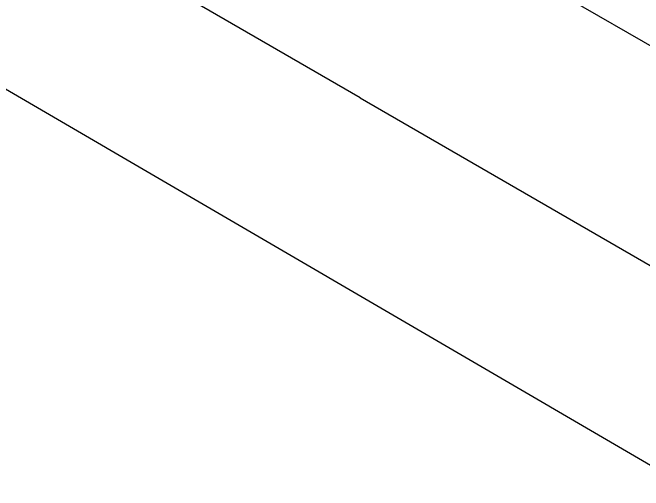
# Model space of a CAD drawing. Extents: x -1392 to 5791, y -3809 to 1722.
# Drawn here: x -337.5 to -263.6, y 1145.5 to 1201.5 of the extents above; entities that cross this region are included whole.
import ezdxf

# ---------------------------------------------------------------- set-up
doc = ezdxf.new("R2010")
doc.units = 0
doc.header["$MEASUREMENT"] = 0
for name, color, linetype, lineweight in [('G-ANNO-TTLB', 7, 'Continuous', 0), ('TYVEK', 7, 'Continuous', 0), ('WALL SCRATCH', 7, 'Continuous', 0)]:
    doc.layers.add(name, color=color, linetype=linetype, lineweight=lineweight)

msp = doc.modelspace()

# ---------------------------------------------------------------- hatches: boundary and pattern name
at = {"layer": 'G-ANNO-TTLB', "true_color": 0xff00ff, "transparency": 33554687}
h = msp.add_hatch(color=6, dxfattribs=at)
edge = h.paths.add_edge_path()
edge.add_spline(control_points=[(1773.018, -796.5), (1773.018, -796.5), (-1156.5, -796.5), (-1156.5, -796.5), (-1156.5, -796.5), (-1156.5, 1660.5), (-1156.5, 1660.5), (-1156.5, 1660.5), (1773.018, 1660.5), (1773.018, 1660.5), (1773.018, 1660.5), (1773.018, -796.5), (1773.018, -796.5)], knot_values=[0, 0, 0, 0, 1, 1, 1, 2, 2, 2, 3, 3, 3, 4, 4, 4, 4], degree=3, periodic=0)
edge = h.paths.add_edge_path()
edge.add_spline(control_points=[(-1147.5, 1651.5), (-1147.5, 1651.5), (-1147.5, -787.5), (-1147.5, -787.5), (-1147.5, -787.5), (1764.018, -787.5), (1764.018, -787.5), (1764.018, -787.5), (1764.018, 1651.5), (1764.018, 1651.5), (1764.018, 1651.5), (-1147.5, 1651.5), (-1147.5, 1651.5)], knot_values=[0, 0, 0, 0, 1, 1, 1, 2, 2, 2, 3, 3, 3, 4, 4, 4, 4], degree=3, periodic=0)
edge.add_line((-1147.5, 1651.5), (-1147.5, 1651.5))

# ---------------------------------------------------------------- linework, layer by layer
at = {"layer": 'G-ANNO-TTLB'}
for points in [[(1773.018, -796.5), (1773.018, -796.5), (-1156.5, -796.5), (-1156.5, -796.5), (-1156.5, -796.5), (-1156.5, 1660.5), (-1156.5, 1660.5), (-1156.5, 1660.5), (1773.018, 1660.5), (1773.018, 1660.5), (1773.018, 1660.5), (1773.018, -796.5), (1773.018, -796.5)], [(-1147.5, 1651.5), (-1147.5, 1651.5), (-1147.5, -787.5), (-1147.5, -787.5), (-1147.5, -787.5), (1764.018, -787.5), (1764.018, -787.5), (1764.018, -787.5), (1764.018, 1651.5), (1764.018, 1651.5), (1764.018, 1651.5), (-1147.5, 1651.5), (-1147.5, 1651.5)]]:
    msp.add_open_spline(points, degree=3, knots=[0, 0, 0, 0, 1, 1, 1, 2, 2, 2, 3, 3, 3, 4, 4, 4, 4], dxfattribs=at)
at = {"layer": 'TYVEK', "color": 4, "lineweight": 25, "true_color": 0x00ffff}
for p, q in [((-296.727, 1191.479), (-327.731, 1209.414)), ((-272.48, 1203.24), (-231.701, 1179.65)), ((-296.727, 1191.479), (-258.669, 1169.462))]:
    msp.add_line(p, q, dxfattribs=at)
at = {"layer": 'WALL SCRATCH', "color": 18, "lineweight": 25, "true_color": 0x000000}
msp.add_line((-353.336, 1201.288), (-184.051, 1102.544), dxfattribs=at)
at = {"layer": 'WALL SCRATCH', "color": 1, "lineweight": 25, "true_color": 0xff0000}
msp.add_lwpolyline([(-316.485, 1184.451)], dxfattribs=at)

doc.saveas('drawing.dxf')
